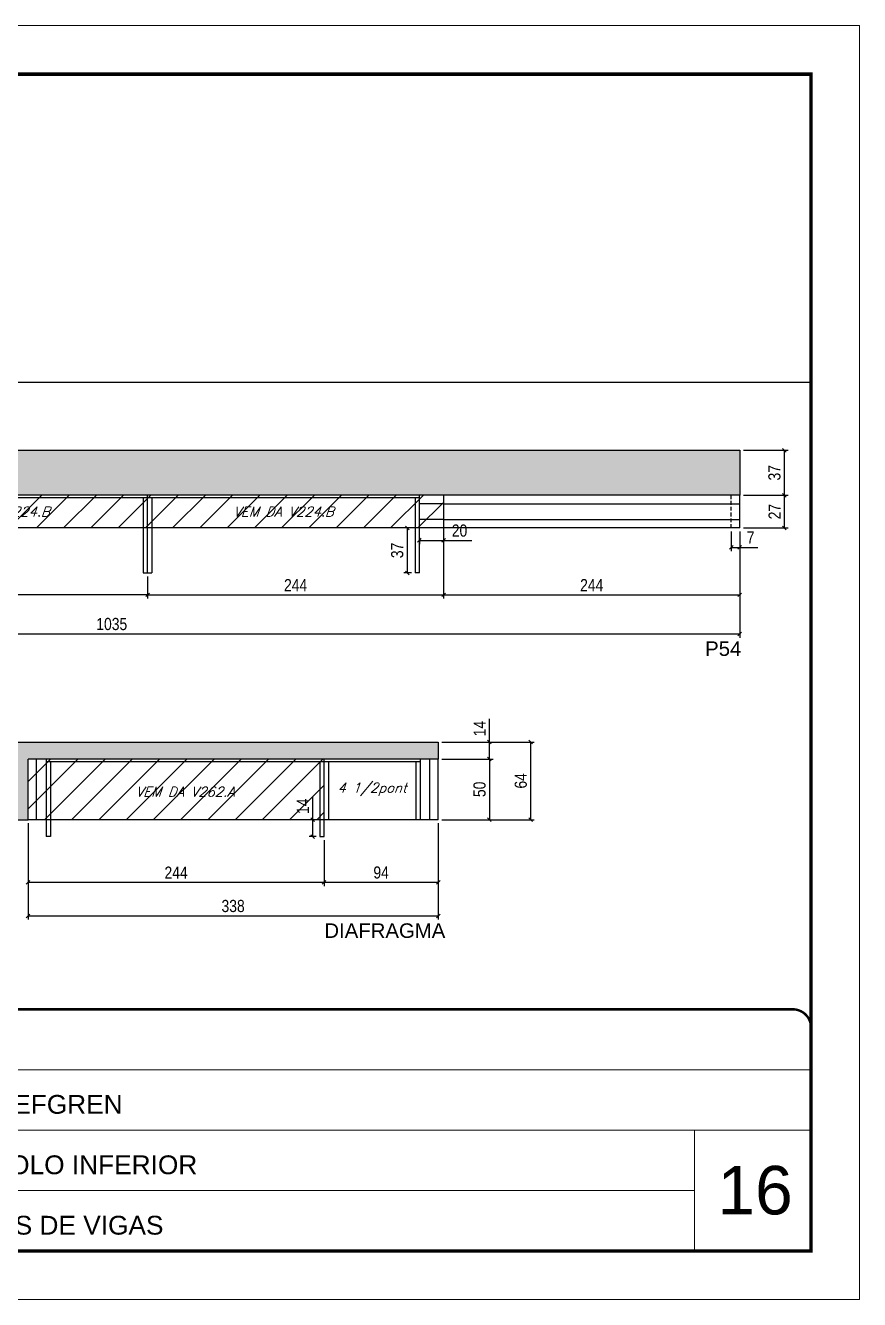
# Model space of a CAD drawing. Extents: x 3309 to 9590, y -2522 to 15424.
# Drawn here: x 8876 to 9563, y 10112 to 11162 of the extents above; entities that cross this region are included whole.
import ezdxf

# ---------------------------------------------------------------- set-up
doc = ezdxf.new("R2010")
doc.units = 0
for name, pattern in [('CONTINUO', [0]), ('DASHED', [0.75, 0.5, -0.25]), ('HIDDEN2', [4.7625, 3.175, -1.5875])]:
    doc.linetypes.add(name, pattern=pattern)
for name, color, linetype in [('5', 5, 'Continuous'), ('COTA', 241, 'Continuous'), ('Painéis', 200, 'Continuous'), ('SARR_2.2x7', 40, 'Continuous'), ('SARR_3.5x7', 81, 'Continuous'), ('texto', 7, 'Continuous')]:
    doc.layers.add(name, color=color, linetype=linetype)
for name, color, linetype, lineweight in [('CARIMBO', 255, 'Continuous', 9), ('Folhas', 255, 'Continuous', 9), ('Hachura', 251, 'Continuous', 9), ('SARRAFO DE PRESSAO', 251, 'DASHED', 9)]:
    doc.layers.add(name, color=color, linetype=linetype, lineweight=lineweight)
doc.styles.add('ARIAL', font='arial.ttf')
doc.styles.add('COTA TECNICA', font='techl___.ttf', dxfattribs={"height": 10})
doc.styles.add('Romans', font='romans.shx')
doc.styles.get("Standard").update_dxf_attribs({"font": 'arial.ttf'})
doc.dimstyles.new('PAINEL', dxfattribs={"dimtxt": 10, "dimasz": 3, "dimexe": 3, "dimexo": 3, "dimgap": 3, "dimtad": 1, "dimdec": 1, "dimzin": 12, "dimdsep": 46, "dimtxsty": 'COTA TECNICA', "dimblk1": 'OBLIQUE', "dimblk2": 'OBLIQUE', "dimsah": 1, "dimcen": 0.9, "dimclrd": 4, "dimclre": 4, "dimclrt": 240, "dimadec": 1, "dimazin": 3, "dimtfac": 1, "dimtdec": 1, "dimtmove": 0, "dimatfit": 3, "dimfxl": 1, "dimtolj": 1, "dimtzin": 12, "dimarcsym": 0})

# ---------------------------------------------------------------- blocks, each defined once
blk = doc.blocks.new('9999999999')
at = {"color": 30, "linetype": 'CONTINUO'}
for p, q in [((98564.6, 34379.6), (99584, 34379.6)), ((98564.6, 34329.8), (99488, 34329.8)), ((99584, 34329.8), (99488, 34329.8)), ((99488, 34329.8), (99488, 34230.2)), ((98564.6, 34280), (99488, 34280))]:
    blk.add_line(p, q, dxfattribs=at)
at = {"color": 30, "linetype": 'CONTINUO', "const_width": 2}
blk.add_lwpolyline([(99584, 34230.2), (99584, 34414.4, 0.414214), (99569, 34429.4), (98229, 34429.4, 0.414214), (98214, 34414.4), (98214, 34245.2, 0.414214), (98229, 34230.2), (99584, 34230.2)], format="xyb", dxfattribs=at)
at = {"layer": 'Folhas'}
blk.add_lwpolyline([(98139, 34190.2), (99624, 34190.2), (99624, 35240.2), (98139, 35240.2)], close=True, dxfattribs=at)
at = {"layer": 'Folhas', "color": 30, "const_width": 3}
blk.add_lwpolyline([(98214, 34230.2), (99584, 34230.2), (99584, 35200.2), (98214, 35200.2)], close=True, dxfattribs=at)
at = {"color": 7, "linetype": 'Continuous', "ltscale": 5, "style": 'ARIAL'}
for s, p in [('LEAF LOEFGREN', (98837.7, 34343.3)), ('2° SUBSOLO INFERIOR', (98837.7, 34293.5)), ('LATERAIS DE VIGAS', (98837.7, 34243.7))]:
    blk.add_text(s, height=15.483, dxfattribs=at).set_placement(p)
blk = doc.blocks.new('_Oblique')
at = {"color": 0, "linetype": 'ByBlock', "lineweight": -2}
blk.add_line((-0.5, -0.5), (0.5, 0.5), dxfattribs=at)
blk = doc.blocks.new('*D1452')
at = {"layer": 'COTA', "color": 4, "linetype": 'ByBlock', "lineweight": -2, "transparency": 16777216}
for p, q in [((8732.2, 10745), (8732.2, 10689.9)), ((8976.2, 10708), (8976.2, 10689.9)), ((8976.2, 10692.9), (8732.2, 10692.9))]:
    blk.add_line(p, q, dxfattribs=at)
at = {"layer": 'Defpoints', "color": 0, "linetype": 'ByBlock', "transparency": 16777216}
for p in [(8732.2, 10748), (8976.2, 10711), (8732.2, 10692.9)]:
    blk.add_point(p, dxfattribs=at)
at = {"layer": 'COTA', "color": 4, "linetype": 'ByBlock', "lineweight": -2, "transparency": 16777216, "xscale": 3, "yscale": 3, "zscale": 3, "rotation": 180}
blk.add_blockref('_Oblique', (8732.2, 10692.9), dxfattribs=at)
at = {"layer": 'COTA', "color": 4, "linetype": 'ByBlock', "lineweight": -2, "transparency": 16777216, "xscale": 3, "yscale": 3, "zscale": 3}
blk.add_blockref('_Oblique', (8976.2, 10692.9), dxfattribs=at)
at = {"layer": 'COTA', "color": 240, "linetype": 'ByBlock', "transparency": 16777216, "insert": (8854.2, 10700.9), "char_height": 10, "attachment_point": 5, "style": 'COTA TECNICA'}
blk.add_mtext('\\A1;244', dxfattribs=at)
blk = doc.blocks.new('*D1454')
at = {"layer": 'COTA', "color": 4, "linetype": 'ByBlock', "lineweight": -2, "transparency": 16777216}
for p, q in [((8429.2, 10745), (8429.2, 10657.6)), ((9464.2, 10745), (9464.2, 10657.6)), ((9464.2, 10660.6), (8429.2, 10660.6))]:
    blk.add_line(p, q, dxfattribs=at)
at = {"layer": 'Defpoints', "color": 0, "linetype": 'ByBlock', "transparency": 16777216}
for p in [(8429.2, 10748), (9464.2, 10748), (8429.2, 10660.6)]:
    blk.add_point(p, dxfattribs=at)
at = {"layer": 'COTA', "color": 4, "linetype": 'ByBlock', "lineweight": -2, "transparency": 16777216, "xscale": 3, "yscale": 3, "zscale": 3, "rotation": 180}
blk.add_blockref('_Oblique', (8429.2, 10660.6), dxfattribs=at)
at = {"layer": 'COTA', "color": 4, "linetype": 'ByBlock', "lineweight": -2, "transparency": 16777216, "xscale": 3, "yscale": 3, "zscale": 3}
blk.add_blockref('_Oblique', (9464.2, 10660.6), dxfattribs=at)
at = {"layer": 'COTA', "color": 240, "linetype": 'ByBlock', "transparency": 16777216, "insert": (8946.7, 10668.8), "char_height": 10, "attachment_point": 5, "style": 'COTA TECNICA'}
blk.add_mtext('\\A1;1035', dxfattribs=at)
blk = doc.blocks.new('*D1455')
at = {"layer": 'COTA', "color": 4, "lineweight": -2, "transparency": 16777216}
for p, q in [((9467.2, 10775), (9504, 10775)), ((9501, 10748), (9501, 10775)), ((9467.2, 10748), (9504, 10748))]:
    blk.add_line(p, q, dxfattribs=at)
at = {"layer": 'Defpoints', "color": 0, "transparency": 16777216}
for p in [(9464.2, 10775), (9501, 10775), (9464.2, 10748)]:
    blk.add_point(p, dxfattribs=at)
at = {"layer": 'COTA', "color": 4, "lineweight": -2, "transparency": 16777216, "xscale": 3, "yscale": 3, "zscale": 3}
for p, rotation in [((9501, 10775), 90), ((9501, 10748), 270)]:
    blk.add_blockref('_Oblique', p, dxfattribs=dict(at, rotation=rotation))
at = {"layer": 'COTA', "color": 240, "transparency": 16777216, "insert": (9492.9, 10761.5), "char_height": 10, "attachment_point": 5, "rotation": 90, "style": 'COTA TECNICA'}
blk.add_mtext('\\A1;27', dxfattribs=at)
blk = doc.blocks.new('*D1456')
at = {"layer": 'COTA', "color": 4, "lineweight": -2, "transparency": 16777216}
for p, q in [((9220.2, 10745), (9220.2, 10689.9)), ((8976.2, 10708), (8976.2, 10689.9)), ((8976.2, 10692.9), (9220.2, 10692.9))]:
    blk.add_line(p, q, dxfattribs=at)
at = {"layer": 'Defpoints', "color": 0, "transparency": 16777216}
for p in [(9220.2, 10748), (8976.2, 10711), (9220.2, 10692.9)]:
    blk.add_point(p, dxfattribs=at)
at = {"layer": 'COTA', "color": 4, "lineweight": -2, "transparency": 16777216, "xscale": 3, "yscale": 3, "zscale": 3, "rotation": 180}
blk.add_blockref('_Oblique', (8976.2, 10692.9), dxfattribs=at)
at = {"layer": 'COTA', "color": 4, "lineweight": -2, "transparency": 16777216, "xscale": 3, "yscale": 3, "zscale": 3}
blk.add_blockref('_Oblique', (9220.2, 10692.9), dxfattribs=at)
at = {"layer": 'COTA', "color": 240, "transparency": 16777216, "insert": (9098.2, 10700.9), "char_height": 10, "attachment_point": 5, "style": 'COTA TECNICA'}
blk.add_mtext('\\A1;244', dxfattribs=at)
blk = doc.blocks.new('*D1457')
at = {"layer": 'COTA', "color": 4, "lineweight": -2, "transparency": 16777216}
for p, q in [((9220.2, 10745), (9220.2, 10689.9)), ((9464.2, 10745), (9464.2, 10689.9)), ((9220.2, 10692.9), (9464.2, 10692.9))]:
    blk.add_line(p, q, dxfattribs=at)
at = {"layer": 'Defpoints', "color": 0, "transparency": 16777216}
for p in [(9220.2, 10748), (9464.2, 10748), (9464.2, 10692.9)]:
    blk.add_point(p, dxfattribs=at)
at = {"layer": 'COTA', "color": 4, "lineweight": -2, "transparency": 16777216, "xscale": 3, "yscale": 3, "zscale": 3, "rotation": 180}
blk.add_blockref('_Oblique', (9220.2, 10692.9), dxfattribs=at)
at = {"layer": 'COTA', "color": 4, "lineweight": -2, "transparency": 16777216, "xscale": 3, "yscale": 3, "zscale": 3}
blk.add_blockref('_Oblique', (9464.2, 10692.9), dxfattribs=at)
at = {"layer": 'COTA', "color": 240, "transparency": 16777216, "insert": (9342.2, 10700.9), "char_height": 10, "attachment_point": 5, "style": 'COTA TECNICA'}
blk.add_mtext('\\A1;244', dxfattribs=at)
blk = doc.blocks.new('*D1458')
at = {"layer": 'COTA', "color": 4, "lineweight": -2, "transparency": 16777216}
for p, q in [((9457.2, 10745), (9457.2, 10729)), ((9464.2, 10745), (9464.2, 10729)), ((9457.2, 10732), (9464.2, 10732)), ((9464.2, 10732), (9479, 10732))]:
    blk.add_line(p, q, dxfattribs=at)
at = {"layer": 'Defpoints', "color": 0, "transparency": 16777216}
for p in [(9457.2, 10748), (9464.2, 10748), (9464.2, 10732)]:
    blk.add_point(p, dxfattribs=at)
at = {"layer": 'COTA', "color": 4, "lineweight": -2, "transparency": 16777216, "xscale": 3, "yscale": 3, "zscale": 3, "rotation": 180}
blk.add_blockref('_Oblique', (9457.2, 10732), dxfattribs=at)
at = {"layer": 'COTA', "color": 4, "lineweight": -2, "transparency": 16777216, "xscale": 3, "yscale": 3, "zscale": 3}
blk.add_blockref('_Oblique', (9464.2, 10732), dxfattribs=at)
at = {"layer": 'COTA', "color": 240, "transparency": 16777216, "insert": (9473.1, 10740.1), "char_height": 10, "attachment_point": 5, "style": 'COTA TECNICA'}
blk.add_mtext('\\A1;7', dxfattribs=at)
blk = doc.blocks.new('*D1459')
at = {"layer": 'COTA', "color": 4, "lineweight": -2, "transparency": 16777216}
for p, q in [((9220.2, 10758.5), (9220.2, 10734.7)), ((9200.2, 10740), (9200.2, 10734.7)), ((9200.2, 10737.7), (9220.2, 10737.7)), ((9220.2, 10737.7), (9243.4, 10737.7))]:
    blk.add_line(p, q, dxfattribs=at)
at = {"layer": 'Defpoints', "color": 0, "transparency": 16777216}
for p in [(9220.2, 10761.5), (9200.2, 10743), (9220.2, 10737.7)]:
    blk.add_point(p, dxfattribs=at)
at = {"layer": 'COTA', "color": 4, "lineweight": -2, "transparency": 16777216, "xscale": 3, "yscale": 3, "zscale": 3, "rotation": 180}
blk.add_blockref('_Oblique', (9200.2, 10737.7), dxfattribs=at)
at = {"layer": 'COTA', "color": 4, "lineweight": -2, "transparency": 16777216, "xscale": 3, "yscale": 3, "zscale": 3}
blk.add_blockref('_Oblique', (9220.2, 10737.7), dxfattribs=at)
at = {"layer": 'COTA', "color": 240, "transparency": 16777216, "insert": (9233.3, 10745.8), "char_height": 10, "attachment_point": 5, "style": 'COTA TECNICA'}
blk.add_mtext('\\A1;20', dxfattribs=at)
blk = doc.blocks.new('*D1462')
at = {"layer": 'COTA', "color": 4, "lineweight": -2, "transparency": 16777216}
for p, q in [((9467.2, 10812), (9504, 10812)), ((9501, 10775), (9501, 10812)), ((9467.2, 10775), (9504, 10775))]:
    blk.add_line(p, q, dxfattribs=at)
at = {"layer": 'Defpoints', "color": 0, "transparency": 16777216}
for p in [(9464.2, 10812), (9501, 10812), (9464.2, 10775)]:
    blk.add_point(p, dxfattribs=at)
at = {"layer": 'COTA', "color": 4, "lineweight": -2, "transparency": 16777216, "xscale": 3, "yscale": 3, "zscale": 3}
for p, rotation in [((9501, 10812), 90), ((9501, 10775), 270)]:
    blk.add_blockref('_Oblique', p, dxfattribs=dict(at, rotation=rotation))
at = {"layer": 'COTA', "color": 240, "transparency": 16777216, "insert": (9492.8, 10793.5), "char_height": 10, "attachment_point": 5, "rotation": 90, "style": 'COTA TECNICA'}
blk.add_mtext('\\A1;37', dxfattribs=at)
blk = doc.blocks.new('*D1471')
at = {"layer": 'COTA', "color": 4, "linetype": 'ByBlock', "lineweight": -2, "transparency": 16777216}
for p, q in [((9215.7, 10504.6), (9215.7, 10452.9)), ((9121.7, 10490.6), (9121.7, 10452.9)), ((9215.7, 10455.9), (9121.7, 10455.9))]:
    blk.add_line(p, q, dxfattribs=at)
at = {"layer": 'Defpoints', "color": 0, "linetype": 'ByBlock', "transparency": 16777216}
for p in [(9215.7, 10507.6), (9121.7, 10493.6), (9121.7, 10455.9)]:
    blk.add_point(p, dxfattribs=at)
at = {"layer": 'COTA', "color": 4, "linetype": 'ByBlock', "lineweight": -2, "transparency": 16777216, "xscale": 3, "yscale": 3, "zscale": 3, "rotation": 180}
blk.add_blockref('_Oblique', (9121.7, 10455.9), dxfattribs=at)
at = {"layer": 'COTA', "color": 4, "linetype": 'ByBlock', "lineweight": -2, "transparency": 16777216, "xscale": 3, "yscale": 3, "zscale": 3}
blk.add_blockref('_Oblique', (9215.7, 10455.9), dxfattribs=at)
at = {"layer": 'COTA', "color": 240, "linetype": 'ByBlock', "transparency": 16777216, "insert": (9168.7, 10464), "char_height": 10, "attachment_point": 5, "style": 'COTA TECNICA'}
blk.add_mtext('\\A1;94', dxfattribs=at)
blk = doc.blocks.new('*D1472')
at = {"layer": 'COTA', "color": 4, "linetype": 'ByBlock', "lineweight": -2, "transparency": 16777216}
for p, q in [((8877.7, 10504.6), (8877.7, 10452.9)), ((9121.7, 10490.6), (9121.7, 10452.9)), ((9121.7, 10455.9), (8877.7, 10455.9))]:
    blk.add_line(p, q, dxfattribs=at)
at = {"layer": 'Defpoints', "color": 0, "linetype": 'ByBlock', "transparency": 16777216}
for p in [(8877.7, 10507.6), (9121.7, 10493.6), (8877.7, 10455.9)]:
    blk.add_point(p, dxfattribs=at)
at = {"layer": 'COTA', "color": 4, "linetype": 'ByBlock', "lineweight": -2, "transparency": 16777216, "xscale": 3, "yscale": 3, "zscale": 3, "rotation": 180}
blk.add_blockref('_Oblique', (8877.7, 10455.9), dxfattribs=at)
at = {"layer": 'COTA', "color": 4, "linetype": 'ByBlock', "lineweight": -2, "transparency": 16777216, "xscale": 3, "yscale": 3, "zscale": 3}
blk.add_blockref('_Oblique', (9121.7, 10455.9), dxfattribs=at)
at = {"layer": 'COTA', "color": 240, "linetype": 'ByBlock', "transparency": 16777216, "insert": (8999.7, 10463.9), "char_height": 10, "attachment_point": 5, "style": 'COTA TECNICA'}
blk.add_mtext('\\A1;244', dxfattribs=at)
blk = doc.blocks.new('*D1474')
at = {"layer": 'COTA', "color": 4, "linetype": 'ByBlock', "lineweight": -2, "transparency": 16777216}
for p, q in [((8877.7, 10504.6), (8877.7, 10425.2)), ((9215.7, 10504.6), (9215.7, 10425.2)), ((9215.7, 10428.2), (8877.7, 10428.2))]:
    blk.add_line(p, q, dxfattribs=at)
at = {"layer": 'Defpoints', "color": 0, "linetype": 'ByBlock', "transparency": 16777216}
for p in [(8877.7, 10507.6), (9215.7, 10507.6), (8877.7, 10428.2)]:
    blk.add_point(p, dxfattribs=at)
at = {"layer": 'COTA', "color": 4, "linetype": 'ByBlock', "lineweight": -2, "transparency": 16777216, "xscale": 3, "yscale": 3, "zscale": 3, "rotation": 180}
blk.add_blockref('_Oblique', (8877.7, 10428.2), dxfattribs=at)
at = {"layer": 'COTA', "color": 4, "linetype": 'ByBlock', "lineweight": -2, "transparency": 16777216, "xscale": 3, "yscale": 3, "zscale": 3}
blk.add_blockref('_Oblique', (9215.7, 10428.2), dxfattribs=at)
at = {"layer": 'COTA', "color": 240, "linetype": 'ByBlock', "transparency": 16777216, "insert": (9046.7, 10436.4), "char_height": 10, "attachment_point": 5, "style": 'COTA TECNICA'}
blk.add_mtext('\\A1;338', dxfattribs=at)
blk = doc.blocks.new('*D1473')
at = {"layer": 'COTA', "color": 4, "lineweight": -2, "transparency": 16777216}
for p, q in [((9218.7, 10557.6), (9260.9, 10557.6)), ((9257.9, 10557.6), (9257.9, 10507.6)), ((9218.7, 10507.6), (9260.9, 10507.6))]:
    blk.add_line(p, q, dxfattribs=at)
at = {"layer": 'Defpoints', "color": 0, "transparency": 16777216}
for p in [(9215.7, 10557.6), (9215.7, 10507.6), (9257.9, 10507.6)]:
    blk.add_point(p, dxfattribs=at)
at = {"layer": 'COTA', "color": 4, "lineweight": -2, "transparency": 16777216, "xscale": 3, "yscale": 3, "zscale": 3}
for p, rotation in [((9257.9, 10557.6), 90), ((9257.9, 10507.6), 270)]:
    blk.add_blockref('_Oblique', p, dxfattribs=dict(at, rotation=rotation))
at = {"layer": 'COTA', "color": 240, "transparency": 16777216, "insert": (9249.8, 10532.6), "char_height": 10, "attachment_point": 5, "rotation": 90, "style": 'COTA TECNICA'}
blk.add_mtext('\\A1;50', dxfattribs=at)
blk = doc.blocks.new('*D1475')
at = {"layer": 'COTA', "color": 4, "lineweight": -2, "transparency": 16777216}
for p, q in [((9257.9, 10571.6), (9257.9, 10590.7)), ((9218.7, 10571.6), (9260.9, 10571.6)), ((9257.9, 10557.6), (9257.9, 10571.6)), ((9218.7, 10557.6), (9260.9, 10557.6))]:
    blk.add_line(p, q, dxfattribs=at)
at = {"layer": 'Defpoints', "color": 0, "transparency": 16777216}
for p in [(9215.7, 10571.6), (9257.9, 10571.6), (9215.7, 10557.6)]:
    blk.add_point(p, dxfattribs=at)
at = {"layer": 'COTA', "color": 4, "lineweight": -2, "transparency": 16777216, "xscale": 3, "yscale": 3, "zscale": 3}
for p, rotation in [((9257.9, 10571.6), 90), ((9257.9, 10557.6), 270)]:
    blk.add_blockref('_Oblique', p, dxfattribs=dict(at, rotation=rotation))
at = {"layer": 'COTA', "color": 240, "transparency": 16777216, "insert": (9249.8, 10582.7), "char_height": 10, "attachment_point": 5, "rotation": 90, "style": 'COTA TECNICA'}
blk.add_mtext('\\A1;14', dxfattribs=at)
blk = doc.blocks.new('*D1476')
at = {"layer": 'COTA', "color": 4, "lineweight": -2, "transparency": 16777216}
for p, q in [((9218.7, 10571.6), (9294.9, 10571.6)), ((9291.9, 10507.6), (9291.9, 10571.6)), ((9218.7, 10507.6), (9294.9, 10507.6))]:
    blk.add_line(p, q, dxfattribs=at)
at = {"layer": 'Defpoints', "color": 0, "transparency": 16777216}
for p in [(9215.7, 10571.6), (9291.9, 10571.6), (9215.7, 10507.6)]:
    blk.add_point(p, dxfattribs=at)
at = {"layer": 'COTA', "color": 4, "lineweight": -2, "transparency": 16777216, "xscale": 3, "yscale": 3, "zscale": 3}
for p, rotation in [((9291.9, 10571.6), 90), ((9291.9, 10507.6), 270)]:
    blk.add_blockref('_Oblique', p, dxfattribs=dict(at, rotation=rotation))
at = {"layer": 'COTA', "color": 240, "transparency": 16777216, "insert": (9283.8, 10539.6), "char_height": 10, "attachment_point": 5, "rotation": 90, "style": 'COTA TECNICA'}
blk.add_mtext('\\A1;64', dxfattribs=at)
blk = doc.blocks.new('*D1812')
at = {"layer": 'COTA', "color": 4, "lineweight": -2, "transparency": 16777216}
for p, q in [((9193.7, 10748), (9187.3, 10748)), ((9190.3, 10711), (9190.3, 10748)), ((9193.7, 10711), (9187.3, 10711))]:
    blk.add_line(p, q, dxfattribs=at)
at = {"layer": 'Defpoints', "color": 0, "transparency": 16777216}
for p in [(9190.3, 10748), (9196.7, 10748), (9196.7, 10711)]:
    blk.add_point(p, dxfattribs=at)
at = {"layer": 'COTA', "color": 4, "lineweight": -2, "transparency": 16777216, "xscale": 3, "yscale": 3, "zscale": 3}
for p, rotation in [((9190.3, 10748), 90), ((9190.3, 10711), 270)]:
    blk.add_blockref('_Oblique', p, dxfattribs=dict(at, rotation=rotation))
at = {"layer": 'COTA', "color": 240, "transparency": 16777216, "insert": (9182, 10729.5), "char_height": 10, "attachment_point": 5, "rotation": 90, "style": 'COTA TECNICA'}
blk.add_mtext('\\A1;37', dxfattribs=at)
blk = doc.blocks.new('*D1817')
at = {"layer": 'COTA', "color": 4, "lineweight": -2, "transparency": 16777216}
for p, q in [((9112.3, 10507.6), (9112.3, 10526.7)), ((9115.2, 10507.6), (9109.3, 10507.6)), ((9112.3, 10493.6), (9112.3, 10507.6)), ((9115.2, 10493.6), (9109.3, 10493.6))]:
    blk.add_line(p, q, dxfattribs=at)
at = {"layer": 'Defpoints', "color": 0, "transparency": 16777216}
for p in [(9112.3, 10507.6), (9118.2, 10507.6), (9118.2, 10493.6)]:
    blk.add_point(p, dxfattribs=at)
at = {"layer": 'COTA', "color": 4, "lineweight": -2, "transparency": 16777216, "xscale": 3, "yscale": 3, "zscale": 3}
for p, rotation in [((9112.3, 10507.6), 90), ((9112.3, 10493.6), 270)]:
    blk.add_blockref('_Oblique', p, dxfattribs=dict(at, rotation=rotation))
at = {"layer": 'COTA', "color": 240, "transparency": 16777216, "insert": (9104.2, 10518.7), "char_height": 10, "attachment_point": 5, "rotation": 90, "style": 'COTA TECNICA'}
blk.add_mtext('\\A1;14', dxfattribs=at)

msp = doc.modelspace()

# ---------------------------------------------------------------- hatches: boundary and pattern name
at = {"layer": 'COTA'}
h = msp.add_hatch(dxfattribs=at)
h.set_pattern_fill('AR-CONC', color=256, scale=0.03)
h.paths.add_polyline_path([(9464.22, 10775.01), (9464.22, 10812.01), (8429.22, 10812.01), (8429.22, 10775.01)])
h = msp.add_hatch(dxfattribs=at)
h.set_pattern_fill('AR-CONC', color=256, scale=0.03)
h.set_pattern_definition([(50, (0, 18.056), (5.46554, -0.4781726), [0.5715, -6.2865]), (355, (0, 18.056), (-1.0573026, 5.7317054), [0.4572, -5.0292175]), (100.451445, (0.4555, 18.016), (4.4082374, 5.2535326), [0.4857003, -5.3427073]), (46.1842, (0, 19.58), (8.1323712, -1.2612698), [0.85725, -9.42975]), (96.63556, (0.678, 19.475), (7.122124, 7.4227837), [0.7285507, -8.014068]), (351.18415, (0, 19.58), (7.122124, 7.4227837), [0.685799, -7.543792]), (21, (0.762, 19.199), (4.5484317, -3.067956), [0.5715, -6.2865]), (326, (0.762, 19.199), (1.8540609, 5.525639), [0.4572, -5.0292]), (71.451445, (1.141, 18.9433), (6.4024926, 2.457683), [0.4857003, -5.3426981]), (37.5, (0, 18.056), (0.0926581, 2.53665117), [0, -4.96824, 0, -5.1054, 0, -5.04825]), (7.5, (0, 18.056), (2.0045899, 3.00541724), [0, -2.91084, 0, -4.85394, 0, -1.92405]), (327.5, (-1.6993, 18.056), (4.06771786, -0.17186232), [0, -1.905, 0, -5.9436, 0, -7.8867]), (317.5, (-2.4613, 18.056), (4.4438754, 0.7627947), [0, -2.4765, 0, -3.94716, 0, -5.6007])])
h.paths.add_polyline_path([(8877.72, 10557.6), (9215.72, 10557.6), (9215.72, 10571.6), (8700.22, 10571.6), (8700.22, 10607.6), (8673.22, 10607.6), (8673.22, 10571.6), (8429.22, 10571.6), (8429.22, 10559.6), (8673.22, 10559.6), (8673.22, 10543.6), (8700.22, 10543.6), (8700.22, 10557.6), (8847.72, 10557.6), (8847.72, 10507.6), (8877.72, 10507.6)])
at = {"layer": 'Hachura', "linetype": 'ByBlock'}
h = msp.add_hatch(dxfattribs=at)
h.set_pattern_fill('ANSI31', color=256, scale=5)
h.paths.add_polyline_path([(8976.22, 10775.01), (8732.22, 10775.01), (8732.22, 10748.01), (8976.22, 10748.01)])
h.paths.add_polyline_path([(9220.22, 10775.01), (8976.22, 10775.01), (8976.22, 10748.01), (9220.22, 10748.01)])
h = msp.add_hatch(dxfattribs=at)
h.set_pattern_fill('ANSI31', color=256, scale=5)
h.paths.add_polyline_path([(8673.22, 10557.6), (8429.22, 10557.6), (8429.22, 10507.6), (8673.22, 10507.6)])
h.paths.add_polyline_path([(9121.72, 10557.6), (8877.72, 10557.6), (8877.72, 10507.6), (9121.72, 10507.6)])

# ---------------------------------------------------------------- linework, layer by layer
at = {"layer": 'COTA'}
for p, q in [((8152.87, 10868.28), (9522.87, 10868.28)), ((8429.22, 10812.01), (9464.22, 10812.01)), ((9464.22, 10812.01), (9464.22, 10775.01)), ((8976.22, 10711.01), (8976.22, 10748.01)), ((8972.72, 10711.01), (8979.72, 10711.01)), ((9200.22, 10711.01), (9196.72, 10711.01)), ((8700.22, 10571.6), (9215.72, 10571.6)), ((9215.72, 10571.6), (9215.72, 10557.6)), ((8847.72, 10507.6), (8877.72, 10507.6)), ((9121.72, 10493.6), (9121.72, 10507.6)), ((8896.22, 10493.6), (8892.72, 10493.6)), ((9118.22, 10493.6), (9121.72, 10493.6))]:
    msp.add_line(p, q, dxfattribs=at)
at = {"layer": 'Painéis', "linetype": 'ByBlock'}
for p, q in [((9464.22, 10775.01), (8429.22, 10775.01)), ((8976.22, 10748.01), (8976.22, 10775.01)), ((9220.22, 10748.01), (9220.22, 10775.01)), ((9464.22, 10748.01), (9464.22, 10775.01)), ((9464.22, 10748.01), (8429.22, 10748.01)), ((9215.72, 10557.6), (8877.72, 10557.6)), ((8877.72, 10507.6), (8877.72, 10557.6)), ((9121.72, 10507.6), (9121.72, 10557.6)), ((9215.72, 10507.6), (9215.72, 10557.6)), ((9215.72, 10507.6), (8877.72, 10507.6))]:
    msp.add_line(p, q, dxfattribs=at)
at = {"layer": 'SARR_2.2x7', "linetype": 'HIDDEN2'}
msp.add_line((9457.22, 10748.01), (9457.22, 10775.01), dxfattribs=at)
at = {"layer": 'SARR_2.2x7', "linetype": 'Continuous'}
for p, q in [((8976.22, 10772.81), (8732.22, 10772.81)), ((9200.22, 10772.81), (8976.22, 10772.81)), ((9220.22, 10768.01), (9200.22, 10768.01)), ((9220.22, 10768.01), (9464.22, 10768.01)), ((9220.22, 10755.01), (9200.22, 10755.01)), ((9220.22, 10755.01), (9464.22, 10755.01)), ((8884.72, 10507.6), (8884.72, 10557.6)), ((9121.72, 10555.4), (8892.72, 10555.4)), ((9200.72, 10555.4), (9121.72, 10555.4)), ((9208.72, 10507.6), (9208.72, 10557.6))]:
    msp.add_line(p, q, dxfattribs=at)
at = {"layer": 'SARR_3.5x7'}
for p, q in [((9200.22, 10711.01), (9200.22, 10775.01)), ((8972.72, 10772.81), (8972.72, 10711.01)), ((8979.72, 10772.81), (8979.72, 10711.01)), ((9196.72, 10772.81), (9196.72, 10711.01)), ((8892.72, 10557.6), (8892.72, 10493.6)), ((8896.22, 10555.4), (8896.22, 10493.6)), ((9118.22, 10555.4), (9118.22, 10493.6)), ((9125.22, 10555.4), (9125.22, 10507.6)), ((9197.22, 10555.4), (9197.22, 10507.6)), ((9200.72, 10557.6), (9200.72, 10507.6))]:
    msp.add_line(p, q, dxfattribs=at)

# ---------------------------------------------------------------- block references
at = {"layer": 'SARRAFO DE PRESSAO', "color": 6, "linetype": 'ByBlock'}
msp.add_blockref('9999999999', (-90061.11, -24078.07), dxfattribs=at)

# ---------------------------------------------------------------- texts
at = {"layer": '5', "linetype": 'Continuous'}
for s, rotation, p in [('P54', 359.99996, (9435.66, 10642.56)), ('DIAFRAGMA', 0.00004, (9121.9, 10410.15))]:
    msp.add_text(s, height=12, rotation=rotation, dxfattribs=at).set_placement(p)
at = {"layer": 'CARIMBO', "style": 'ARIAL'}
msp.add_text('16', height=40, dxfattribs=at).set_placement((9445.73, 10182.28))
at = {"layer": 'texto', "color": 2, "char_height": 8, "attachment_point": 5, "style": 'Romans'}
for s, insert in [('{\\Q19;\\C256;VEM DA V224.B}', (8854.22, 10761.51)), ('{\\Q19;\\C256;VEM DA V224.B}', (9088.22, 10761.51)), ('{\\Q19;\\C256;VEM DA V262.A}', (9007.22, 10530.6)), ('{\\Q19;\\C256;4 1/2pont}', (9161.22, 10532.6))]:
    msp.add_mtext(s, dxfattribs=dict(at, insert=insert))

# ---------------------------------------------------------------- dimensions: what is measured, and where the dimension line sits
at = {"layer": 'COTA'}
for base, p1, p2, picture, middle in [((9500.98, 10812.01), (9464.22, 10775.01), (9464.22, 10812.01), '*D1462', (9492.76, 10793.51)), ((9500.98, 10775.01), (9464.22, 10748.01), (9464.22, 10775.01), '*D1455', (9492.9, 10761.51)), ((9190.26, 10748.01), (9196.72, 10711.01), (9196.72, 10748.01), '*D1812', (9182.04, 10729.51)), ((9257.92, 10571.6), (9215.72, 10557.6), (9215.72, 10571.6), '*D1475', (9249.84, 10582.65)), ((9291.87, 10571.6), (9215.72, 10507.6), (9215.72, 10571.6), '*D1476', (9283.77, 10539.6)), ((9257.92, 10507.6), (9215.72, 10557.6), (9215.72, 10507.6), '*D1473', (9249.81, 10532.6)), ((9112.31, 10507.6), (9118.22, 10493.6), (9118.22, 10507.6), '*D1817', (9104.24, 10518.65))]:
    dim = msp.add_linear_dim(base=base, p1=p1, p2=p2, angle=90, dimstyle='PAINEL', dxfattribs=at)
    dim.commit()
    dim.dimension.update_dxf_attribs({"geometry": picture, "text_midpoint": middle})
for base, p1, p2, picture, middle in [((9220.22, 10737.68), (9200.22, 10743.01), (9220.22, 10761.51), '*D1459', (9233.33, 10745.78)), ((9220.22, 10692.85), (8976.22, 10711.01), (9220.22, 10748.01), '*D1456', (9098.22, 10700.92)), ((9464.22, 10732.05), (9457.22, 10748.01), (9464.22, 10748.01), '*D1458', (9473.09, 10740.12))]:
    dim = msp.add_linear_dim(base=base, p1=p1, p2=p2, dimstyle='PAINEL', dxfattribs=at)
    dim.commit()
    dim.dimension.update_dxf_attribs({"geometry": picture, "text_midpoint": middle})
at = {"layer": 'COTA', "linetype": 'ByBlock'}
for base, p1, p2, picture, middle in [((8429.22, 10660.58), (9464.22, 10748.01), (8429.22, 10748.01), '*D1454', (8946.72, 10668.8)), ((8732.22, 10692.85), (8976.22, 10711.01), (8732.22, 10748.01), '*D1452', (8854.22, 10700.92)), ((8877.72, 10428.16), (9215.72, 10507.6), (8877.72, 10507.6), '*D1474', (9046.72, 10436.4)), ((9121.72, 10455.87), (9215.72, 10507.6), (9121.72, 10493.6), '*D1471', (9168.72, 10463.97))]:
    dim = msp.add_linear_dim(base=base, p1=p1, p2=p2, angle=180, dimstyle='PAINEL', dxfattribs=at)
    dim.commit()
    dim.dimension.update_dxf_attribs({"geometry": picture, "text_midpoint": middle})
at = {"layer": 'COTA'}
dim = msp.add_linear_dim(base=(9464.22, 10692.85), p1=(9220.22, 10748.01), p2=(9464.22, 10748.01), dimstyle='PAINEL', override={"dimtmove": 1}, dxfattribs=at)
dim.commit()
dim.dimension.update_dxf_attribs({"geometry": '*D1457', "text_midpoint": (9342.22, 10700.92)})
at = {"layer": 'COTA', "linetype": 'ByBlock'}
dim = msp.add_linear_dim(base=(8877.72, 10455.87), p1=(9121.72, 10493.6), p2=(8877.72, 10507.6), angle=180, dimstyle='PAINEL', override={"dimtmove": 1}, dxfattribs=at)
dim.commit()
dim.dimension.update_dxf_attribs({"geometry": '*D1472', "text_midpoint": (8999.72, 10463.95)})

doc.saveas('drawing.dxf')
